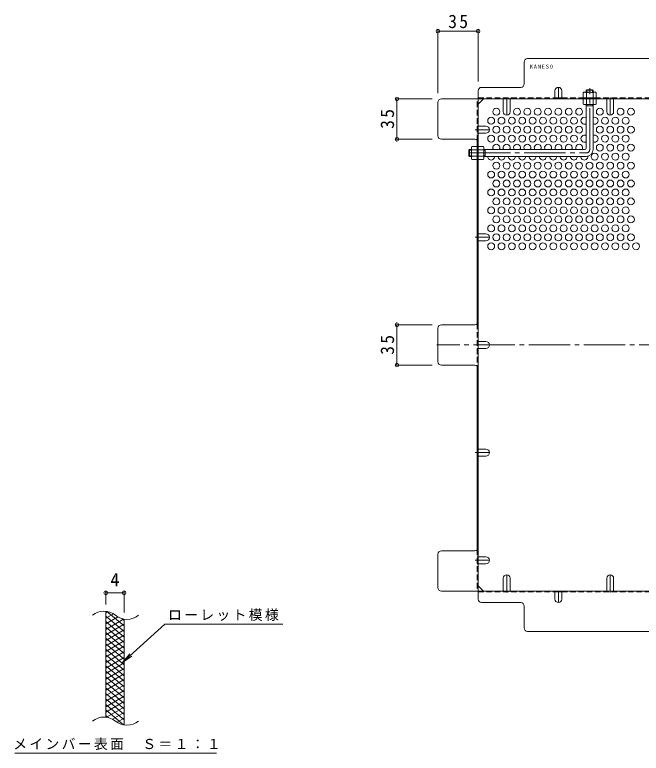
# Model space of a CAD drawing. Units: millimetres at full size, sheet at 1:4, with parts at other scales. Extents: x -887 to 1015, y -780 to 740.
# Drawn here: x -182 to 363, y -12 to 630 of the extents above; entities that cross this region are included whole.
import ezdxf
from ezdxf.enums import TextEntityAlignment as Align

# ---------------------------------------------------------------- set-up
doc = ezdxf.new("R2010")
doc.units = ezdxf.units.MM
doc.header["$LTSCALE"] = 4
doc.header["$PDMODE"] = 32
doc.header["$PDSIZE"] = 3.2
for name, pattern in [('CHAIN1', [8, 5, -1, 1, -1]), ('CHAIN2', [12, 9, -1, 1, -1]), ('DASHED1', [1.8, 1.2, -0.6])]:
    doc.linetypes.add(name, pattern=pattern)
for name, color, linetype, lineweight in [('A-4_その他', 7, 'Continuous', 9), ('A-5_文字', 7, 'Continuous', 9), ('A-6_寸法', 2, 'Continuous', 9), ('A-7_ハッチ', 2, 'Continuous', 9), ('A-8_記号', 2, 'Continuous', 9), ('A-B_ﾊｯﾁ', 2, 'Continuous', 9), ('F-2_F-2ﾚｲﾔ', 3, 'Continuous', 9), ('F-4_F-4ﾚｲﾔ', 7, 'Continuous', 9), ('F-5_F-5ﾚｲﾔ', 7, 'Continuous', 9), ('F-9_F-9ﾚｲﾔ', 6, 'Continuous', 9)]:
    doc.layers.add(name, color=color, linetype=linetype, lineweight=lineweight)
doc.styles.add('ＭＳ ゴシック', font='')
doc.styles.get('ＭＳ ゴシック').set_extended_font_data('MS Gothic')

msp = doc.modelspace()

# ---------------------------------------------------------------- linework, layer by layer
at = {"layer": 'A-4_その他'}
for p, q in [((185.79, 617.078), (185.79, 561.966)), ((220.793, 617.078), (220.793, 571.966)), ((220.793, 615.878), (185.79, 615.878)), ((149.019, 556.966), (180.79, 556.966)), ((150.219, 556.966), (150.219, 521.965)), ((149.019, 521.965), (180.79, 521.965)), ((149.019, 360.663), (180.79, 360.663)), ((150.219, 360.663), (150.219, 325.662)), ((149.019, 325.662), (180.79, 325.662))]:
    msp.add_line(p, q, dxfattribs=at)
for p in [(185.79, 615.878), (220.793, 615.878), (150.219, 556.966), (150.219, 521.965), (150.219, 360.663), (150.219, 325.662)]:
    msp.add_point(p, dxfattribs=at)
at = {"layer": 'A-6_寸法'}
for centre in [(236.593, 545.812), (254.593, 545.812), (263.593, 545.812), (272.593, 545.812), (281.593, 545.812), (290.593, 545.812), (299.593, 545.812), (308.593, 545.812), (326.593, 545.812), (344.593, 545.812), (353.593, 545.812), (232.093, 538.018), (241.093, 538.018), (250.093, 538.018), (259.093, 538.018), (268.093, 538.018), (277.093, 538.018), (286.093, 538.018), (295.093, 538.018), (304.093, 538.018), (331.093, 538.018), (340.093, 538.018), (349.093, 538.018), (236.593, 530.224), (245.593, 530.224), (254.593, 530.224), (263.593, 530.224), (272.593, 530.224), (281.593, 530.224), (290.593, 530.224), (299.593, 530.224), (308.593, 530.224), (326.593, 530.224), (335.593, 530.224), (344.593, 530.224), (353.593, 530.224), (232.093, 522.429), (241.093, 522.429), (250.093, 522.429), (259.093, 522.429), (268.093, 522.429), (277.093, 522.429), (286.093, 522.429), (295.093, 522.429), (304.093, 522.429), (331.093, 522.429), (340.093, 522.429), (349.093, 522.429), (326.593, 514.635), (335.593, 514.635), (344.593, 514.635), (353.593, 514.635), (322.093, 506.841), (331.093, 506.841), (340.093, 506.841), (349.093, 506.841), (236.593, 499.047), (245.593, 499.047), (254.593, 499.047), (263.593, 499.047), (272.593, 499.047), (281.593, 499.047), (290.593, 499.047), (299.593, 499.047), (308.593, 499.047), (317.593, 499.047), (326.593, 499.047), (335.593, 499.047), (344.593, 499.047), (353.593, 499.047), (232.093, 491.252), (241.093, 491.252), (250.093, 491.252), (259.093, 491.252), (268.093, 491.252), (277.093, 491.252), (286.093, 491.252), (295.093, 491.252), (304.093, 491.252), (313.093, 491.252), (322.093, 491.252), (331.093, 491.252), (340.093, 491.252), (349.093, 491.252), (236.593, 483.458), (245.593, 483.458), (254.593, 483.458), (263.593, 483.458), (272.593, 483.458), (281.593, 483.458), (290.593, 483.458), (299.593, 483.458), (308.593, 483.458), (317.593, 483.458), (326.593, 483.458), (335.593, 483.458), (344.593, 483.458), (353.593, 483.458), (232.093, 475.664), (241.093, 475.664), (250.093, 475.664), (259.093, 475.664), (268.093, 475.664), (277.093, 475.664), (286.093, 475.664), (295.093, 475.664), (304.093, 475.664), (313.093, 475.664), (322.093, 475.664), (331.093, 475.664), (340.093, 475.664), (349.093, 475.664), (236.593, 467.87), (245.593, 467.87), (254.593, 467.87), (263.593, 467.87), (272.593, 467.87), (281.593, 467.87), (290.593, 467.87), (299.593, 467.87), (308.593, 467.87), (317.593, 467.87), (326.593, 467.87), (335.593, 467.87), (344.593, 467.87), (353.593, 467.87), (232.093, 460.076), (241.093, 460.076), (250.093, 460.076), (259.093, 460.076), (268.093, 460.076), (277.093, 460.076), (286.093, 460.076), (295.093, 460.076), (304.093, 460.076), (313.093, 460.076), (322.093, 460.076), (331.093, 460.076), (340.093, 460.076), (349.093, 460.076), (236.593, 452.281), (245.593, 452.281), (254.593, 452.281), (263.593, 452.281), (272.593, 452.281), (281.593, 452.281), (290.593, 452.281), (299.593, 452.281), (308.593, 452.281), (317.593, 452.281), (326.593, 452.281), (335.593, 452.281), (344.593, 452.281), (353.593, 452.281), (232.093, 444.487), (241.093, 444.487), (250.093, 444.487), (259.093, 444.487), (268.093, 444.487), (277.093, 444.487), (286.093, 444.487), (295.093, 444.487), (304.093, 444.487), (313.093, 444.487), (322.093, 444.487), (331.093, 444.487), (340.093, 444.487), (349.093, 444.487), (236.593, 436.693), (245.593, 436.693), (254.593, 436.693), (263.593, 436.693), (272.593, 436.693), (281.593, 436.693), (290.593, 436.693), (299.593, 436.693), (308.593, 436.693), (317.593, 436.693), (326.593, 436.693), (335.593, 436.693), (344.593, 436.693), (353.593, 436.693), (232.093, 428.899), (241.093, 428.899), (250.093, 428.899), (259.093, 428.899), (268.093, 428.899), (277.093, 428.899), (286.093, 428.899), (295.093, 428.899), (304.093, 428.899), (313.093, 428.899), (322.093, 428.899), (331.093, 428.899), (340.093, 428.899), (349.093, 428.899), (358.093, 428.899)]:
    msp.add_circle(centre, 3, dxfattribs=at)
for centre, start, end in [((317.593, 545.812), 158.96053, 201.03947), ((313.093, 538.018), 55.48189, 304.51811), ((322.093, 538.018), 244.32071, 115.67929), ((317.593, 530.224), 158.96053, 201.03947), ((313.093, 522.429), 55.48189, 304.51811), ((322.093, 522.429), 244.32071, 115.67929), ((236.593, 514.635), 326.18508, 213.81492), ((245.593, 514.635), 326.18508, 213.81492), ((254.593, 514.635), 326.18508, 213.81492), ((263.593, 514.635), 326.18508, 213.81492), ((272.593, 514.635), 326.18508, 213.81492), ((281.593, 514.635), 326.18508, 213.81492), ((290.593, 514.635), 326.18508, 213.81492), ((299.593, 514.635), 326.18508, 213.81492), ((308.593, 514.635), 326.18508, 213.81492), ((317.593, 514.635), 158.96053, 194.11906), ((232.093, 506.841), 177.61786, 2.38214), ((241.093, 506.841), 177.61786, 2.38214), ((250.093, 506.841), 177.61786, 2.38214), ((259.093, 506.841), 177.61786, 2.38214), ((268.093, 506.841), 177.61786, 2.38214), ((277.093, 506.841), 177.61786, 2.38214), ((286.093, 506.841), 177.61786, 2.38214), ((295.093, 506.841), 177.61786, 2.38214), ((304.093, 506.841), 177.61786, 2.38214), ((313.093, 506.841), 177.61786, 5.06075)]:
    msp.add_arc(centre, 3, start, end, dxfattribs=at)
at = {"layer": 'A-7_ハッチ'}
for p, q in [((605.392, 591.966), (263.794, 591.966)), ((260.794, 569.966), (260.794, 588.966)), ((223.793, 566.966), (257.794, 566.966)), ((220.793, 563.966), (220.793, 122.359)), ((185.79, 524.965), (185.79, 553.966)), ((188.79, 556.966), (680.397, 556.966)), ((220.793, 552.353), (225.405, 556.966)), ((287.593, 557.766), (293.593, 557.766)), ((217.793, 521.965), (188.79, 521.965)), ((219.993, 521.004), (219.993, 361.623)), ((217.793, 360.663), (188.79, 360.663)), ((185.79, 328.662), (185.79, 357.663)), ((217.793, 325.662), (188.79, 325.662)), ((219.993, 165.32), (219.993, 324.701)), ((185.79, 132.359), (185.79, 161.36)), ((217.793, 164.36), (188.79, 164.36)), ((188.79, 129.359), (680.397, 129.359)), ((225.405, 129.359), (220.793, 133.971)), ((287.593, 128.559), (293.593, 128.559)), ((257.794, 119.359), (223.793, 119.359)), ((260.794, 116.359), (260.794, 97.359)), ((263.794, 94.359), (605.392, 94.359))]:
    msp.add_line(p, q, dxfattribs=at)
at = {"layer": 'A-7_ハッチ', "linetype": 'DASHED1'}
for p, q in [((219.993, 521.004), (219.993, 556.966)), ((220.793, 557.766), (287.593, 557.766)), ((242.593, 556.966), (242.593, 557.766)), ((248.593, 556.966), (248.593, 557.766)), ((293.593, 557.766), (382.093, 557.766)), ((314.793, 556.966), (314.793, 557.766)), ((332.593, 556.966), (332.593, 557.766)), ((338.593, 556.966), (338.593, 557.766)), ((220.793, 533.224), (219.993, 533.224)), ((220.793, 527.224), (219.993, 527.224)), ((219.993, 513.166), (220.793, 513.166)), ((219.993, 506.966), (220.793, 506.966)), ((220.793, 439.693), (219.993, 439.693)), ((220.793, 433.693), (219.993, 433.693)), ((219.993, 361.623), (219.993, 324.701)), ((220.793, 346.162), (219.993, 346.162)), ((220.793, 340.162), (219.993, 340.162)), ((220.793, 282.808), (219.993, 282.808)), ((220.793, 278.808), (219.993, 278.808)), ((220.793, 252.631), (219.993, 252.631)), ((220.793, 246.631), (219.993, 246.631)), ((219.993, 165.32), (219.993, 129.354)), ((220.793, 159.101), (219.993, 159.101)), ((220.793, 153.101), (219.993, 153.101)), ((220.793, 128.559), (287.593, 128.559)), ((242.593, 129.359), (242.593, 128.559)), ((248.593, 129.359), (248.593, 128.559)), ((293.593, 128.559), (382.093, 128.559)), ((332.593, 129.359), (332.593, 128.559)), ((338.593, 129.359), (338.593, 128.559))]:
    msp.add_line(p, q, dxfattribs=at)
at = {"layer": 'A-7_ハッチ', "linetype": 'CHAIN2'}
msp.add_line((684.75, 343.162), (184.868, 343.162), dxfattribs=at)
at = {"layer": 'A-7_ハッチ'}
for centre, start, end in [((263.794, 588.966), 90, 180), ((223.793, 563.966), 90, 180), ((257.794, 569.966), 270, 0), ((188.79, 553.966), 90, 180), ((188.79, 524.965), 180, 270), ((217.793, 518.965), 0, 90), ((188.79, 357.663), 90, 180), ((217.793, 363.663), 270, 0), ((188.79, 328.662), 180, 270), ((217.793, 322.662), 0, 90), ((217.793, 167.36), 270, 0), ((188.79, 161.36), 90, 180), ((188.79, 132.359), 180, 270), ((223.793, 122.359), 180, 270), ((257.794, 116.359), 0, 90), ((263.794, 97.359), 180, 270)]:
    msp.add_arc(centre, 3, start, end, dxfattribs=at)
at = {"layer": 'A-8_記号', "linetype": 'CHAIN1'}
for p, q in [((290.593, 556.966), (290.593, 566.966)), ((245.593, 558.166), (245.593, 542.816)), ((335.593, 558.166), (335.593, 542.816)), ((218.086, 530.224), (230.593, 530.224)), ((218.086, 436.693), (230.593, 436.693)), ((218.086, 343.162), (230.593, 343.162)), ((218.086, 249.631), (230.593, 249.631)), ((218.086, 156.101), (230.593, 156.101)), ((245.593, 128.159), (245.593, 143.509)), ((335.593, 128.159), (335.593, 143.509)), ((290.593, 129.359), (290.593, 119.359))]:
    msp.add_line(p, q, dxfattribs=at)
at = {"layer": 'A-8_記号'}
for p, q in [((287.593, 563.966), (287.593, 556.966)), ((293.593, 563.966), (293.593, 556.966)), ((242.593, 545.816), (242.593, 556.966)), ((248.593, 545.816), (248.593, 556.966)), ((332.593, 545.816), (332.593, 556.966)), ((338.593, 545.816), (338.593, 556.966)), ((227.593, 533.224), (220.793, 533.224)), ((227.593, 527.224), (220.793, 527.224)), ((227.593, 439.693), (220.793, 439.693)), ((227.593, 433.693), (220.793, 433.693)), ((227.593, 346.162), (220.793, 346.162)), ((227.593, 340.162), (220.793, 340.162)), ((227.593, 252.631), (220.793, 252.631)), ((227.593, 246.631), (220.793, 246.631)), ((227.593, 159.101), (220.793, 159.101)), ((227.593, 153.101), (220.793, 153.101)), ((242.593, 140.509), (242.593, 129.359)), ((248.593, 140.509), (248.593, 129.359)), ((332.593, 140.509), (332.593, 129.359)), ((338.593, 140.509), (338.593, 129.359)), ((287.593, 122.359), (287.593, 129.359)), ((293.593, 122.359), (293.593, 129.359))]:
    msp.add_line(p, q, dxfattribs=at)
for centre, start, end in [((290.593, 563.966), 0, 180), ((245.593, 545.816), 180, 0), ((335.593, 545.816), 180, 0), ((227.593, 530.224), 270, 90), ((227.593, 436.693), 270, 90), ((227.593, 343.162), 270, 90), ((227.593, 249.631), 270, 90), ((227.593, 156.101), 270, 90), ((245.593, 140.509), 0, 180), ((335.593, 140.509), 0, 180), ((290.593, 122.359), 180, 0)]:
    msp.add_arc(centre, 3, start, end, dxfattribs=at)
at = {"layer": 'A-B_ﾊｯﾁ', "color": 3, "linetype": 'DASHED1'}
for p, q in [((314.793, 564.466), (315.293, 564.966)), ((320.293, 564.966), (315.293, 564.966)), ((315.293, 562.766), (315.293, 564.966)), ((320.793, 564.466), (320.293, 564.966)), ((320.293, 562.766), (320.293, 564.966)), ((320.793, 564.466), (314.793, 564.466)), ((314.793, 564.466), (314.793, 562.766)), ((320.793, 564.466), (320.793, 562.766))]:
    msp.add_line(p, q, dxfattribs=at)
at = {"layer": 'A-B_ﾊｯﾁ', "color": 3, "linetype": 'CHAIN2'}
for p, q in [((317.793, 512.966), (317.793, 566.198)), ((212.793, 509.966), (314.793, 509.966))]:
    msp.add_line(p, q, dxfattribs=at)
at = {"layer": 'A-B_ﾊｯﾁ', "linetype": 'DASHED1'}
for p, q in [((312.793, 562.766), (312.043, 562.333)), ((312.043, 557.766), (312.043, 562.333)), ((312.793, 562.766), (322.793, 562.766)), ((314.93, 562.333), (314.93, 557.766)), ((320.656, 562.333), (320.656, 557.766)), ((322.793, 562.766), (323.543, 562.333)), ((323.543, 557.766), (323.543, 562.333)), ((312.043, 557.766), (323.543, 557.766))]:
    msp.add_line(p, q, dxfattribs=at)
at = {"layer": 'A-B_ﾊｯﾁ'}
for p, q in [((323.543, 556.966), (312.043, 556.966)), ((312.043, 556.966), (312.043, 552.399)), ((312.793, 551.966), (312.043, 552.399)), ((322.793, 551.966), (312.793, 551.966)), ((314.93, 552.399), (314.93, 556.966)), ((320.656, 552.399), (320.656, 556.966)), ((322.793, 551.966), (323.543, 552.399)), ((323.543, 556.966), (323.543, 552.399)), ((214.993, 514.966), (215.426, 515.716)), ((214.993, 514.966), (214.993, 504.966)), ((219.993, 515.716), (215.426, 515.716)), ((219.993, 515.716), (219.993, 504.216)), ((220.793, 515.716), (220.793, 504.216)), ((220.793, 515.716), (225.36, 515.716)), ((225.793, 514.966), (225.36, 515.716)), ((225.793, 514.966), (225.793, 504.966)), ((215.426, 512.829), (219.993, 512.829)), ((215.426, 507.102), (219.993, 507.102)), ((225.36, 512.829), (220.793, 512.829)), ((225.36, 507.102), (220.793, 507.102)), ((214.993, 504.966), (215.426, 504.216)), ((219.993, 504.216), (215.426, 504.216)), ((220.793, 504.216), (225.36, 504.216)), ((225.793, 504.966), (225.36, 504.216))]:
    msp.add_line(p, q, dxfattribs=at)
at = {"layer": 'A-B_ﾊｯﾁ', "color": 3}
for p, q in [((314.793, 514.466), (314.793, 551.966)), ((315.293, 550.966), (315.293, 551.966)), ((320.293, 550.966), (320.293, 551.966)), ((320.793, 512.966), (320.793, 551.966)), ((320.793, 550.966), (314.793, 550.966)), ((213.293, 512.966), (212.793, 512.466)), ((212.793, 512.466), (212.793, 507.466)), ((214.993, 512.466), (212.793, 512.466)), ((213.293, 506.966), (212.793, 507.466)), ((214.993, 507.466), (212.793, 507.466)), ((213.293, 512.966), (213.293, 506.966)), ((213.293, 512.966), (214.993, 512.966)), ((213.293, 506.966), (214.993, 506.966)), ((225.793, 512.966), (313.293, 512.966)), ((226.793, 512.466), (225.793, 512.466)), ((226.793, 507.466), (225.793, 507.466)), ((225.793, 506.966), (314.793, 506.966)), ((226.793, 512.966), (226.793, 506.966))]:
    msp.add_line(p, q, dxfattribs=at)
at = {"layer": 'A-B_ﾊｯﾁ', "linetype": 'DASHED1'}
for centre, radius, start, end in [((313.688, 559.484), 3.29, 93.92075, 120), ((313.453, 560.031), 2.735, 57.31491, 89.78969), ((317.793, 553.083), 9.683, 72.79973, 107.20026), ((322.133, 560.031), 2.735, 90.2103, 122.68507), ((321.898, 559.484), 3.29, 59.99998, 86.07924)]:
    msp.add_arc(centre, radius, start, end, dxfattribs=at)
at = {"layer": 'A-B_ﾊｯﾁ'}
for centre, radius, start, end in [((313.688, 555.248), 3.29, 239.99998, 266.07924), ((313.453, 554.7), 2.735, 270.2103, 302.68507), ((317.793, 561.648), 9.683, 252.79973, 287.20026), ((322.133, 554.7), 2.735, 237.31491, 269.78969), ((321.898, 555.248), 3.29, 273.92075, 300), ((218.275, 514.071), 3.29, 150, 176.07925), ((217.728, 514.306), 2.735, 180.21031, 212.68509), ((222.511, 514.071), 3.29, 3.92075, 30), ((223.058, 514.306), 2.735, 327.31491, 359.78969), ((224.676, 509.966), 9.683, 162.79974, 197.20027), ((217.728, 505.626), 2.735, 147.31493, 179.7897), ((223.058, 505.626), 2.735, 0.2103, 32.68507), ((216.111, 509.966), 9.683, 342.79973, 17.20026), ((218.275, 505.86), 3.29, 183.92076, 210.00002), ((222.511, 505.86), 3.29, 329.99998, 356.07924)]:
    msp.add_arc(centre, radius, start, end, dxfattribs=at)
at = {"layer": 'A-B_ﾊｯﾁ', "color": 3}
for centre, radius in [((313.293, 514.466), 1.5), ((314.793, 512.966), 6)]:
    msp.add_arc(centre, radius, 270, 0, dxfattribs=at)
at = {"layer": 'A-B_ﾊｯﾁ', "color": 3, "linetype": 'CHAIN2'}
msp.add_arc((314.793, 512.966), 3, 270, 0, dxfattribs=at)
at = {"layer": 'F-2_F-2ﾚｲﾔ'}
for p, q in [((-103.027, 19.738), (-103.027, 111.738)), ((-87.028, 12.855), (-87.028, 104.854))]:
    msp.add_line(p, q, dxfattribs=at)
for centre, start, end in [((-104.614, 96.037), 50.82628, 129.17371), ((-84.546, 120.666), 230.82628, 309.17371), ((-104.614, 4.037), 50.82628, 129.17371), ((-84.546, 28.666), 230.82628, 309.17371)]:
    msp.add_arc(centre, 15.885, start, end, dxfattribs=at)
at = {"layer": 'F-4_F-4ﾚｲﾔ'}
for p, q in [((-103.027, 117.738), (-103.027, 129.03)), ((-87.028, 110.854), (-87.028, 129.03)), ((-103.027, 127.83), (-87.028, 127.83))]:
    msp.add_line(p, q, dxfattribs=at)
for p in [(-103.027, 127.83), (-87.028, 127.83)]:
    msp.add_point(p, dxfattribs=at)
at = {"layer": 'F-5_F-5ﾚｲﾔ'}
for p, q in [((-51.701, 100.497), (50.83, 100.497)), ((-88.49, 67.245), (-80.26, 72.925)), ((-182.078, -11.529), (-6.864, -11.529))]:
    msp.add_line(p, q, dxfattribs=at)
msp.add_lwpolyline([(-51.701, 100.497), (-88.49, 67.245), (-82.011, 74.861)], dxfattribs=at)
at = {"layer": 'F-9_F-9ﾚｲﾔ'}
for p, q in [((-101.214, 111.554), (-103.027, 110.507)), ((-96.316, 109.582), (-103.027, 105.707)), ((-87.028, 99.011), (-102.194, 111.737)), ((-87.028, 94.211), (-103.027, 107.636)), ((-92.559, 106.951), (-103.027, 100.907)), ((-87.517, 105.062), (-103.027, 96.107)), ((-87.028, 89.411), (-103.027, 102.836)), ((-87.028, 103.811), (-88.914, 105.394)), ((-87.028, 100.545), (-103.027, 91.307)), ((-87.028, 84.611), (-103.027, 98.036)), ((-87.028, 95.745), (-103.027, 86.507)), ((-87.028, 79.811), (-103.027, 93.236)), ((-87.028, 90.945), (-103.027, 81.707)), ((-87.028, 75.011), (-103.027, 88.436)), ((-87.028, 86.145), (-103.027, 76.907)), ((-87.028, 70.211), (-103.027, 83.636)), ((-87.028, 81.345), (-103.027, 72.107)), ((-87.028, 65.411), (-103.027, 78.836)), ((-87.028, 76.545), (-103.027, 67.307)), ((-87.028, 60.611), (-103.027, 74.036)), ((-87.028, 71.745), (-103.027, 62.507)), ((-87.028, 55.811), (-103.027, 69.236)), ((-87.028, 66.945), (-103.027, 57.707)), ((-87.028, 51.011), (-103.027, 64.436)), ((-87.028, 62.145), (-103.027, 52.907)), ((-87.028, 46.211), (-103.027, 59.636)), ((-87.028, 57.345), (-103.027, 48.107)), ((-87.028, 41.411), (-103.027, 54.836)), ((-87.028, 52.545), (-103.027, 43.307)), ((-87.028, 36.611), (-103.027, 50.036)), ((-87.028, 47.745), (-103.027, 38.507)), ((-87.028, 31.811), (-103.027, 45.236)), ((-87.028, 42.945), (-103.027, 33.707)), ((-87.028, 27.011), (-103.027, 40.436)), ((-87.028, 38.145), (-103.027, 28.907)), ((-87.028, 22.211), (-103.027, 35.636)), ((-87.028, 33.345), (-103.027, 24.107)), ((-87.028, 17.411), (-103.027, 30.836)), ((-87.579, 13.074), (-103.027, 26.036)), ((-87.028, 28.545), (-102.265, 19.748)), ((-100.951, 19.494), (-103.027, 21.236)), ((-87.028, 23.745), (-97.008, 17.983)), ((-87.028, 18.945), (-93.229, 15.365)), ((-87.028, 14.145), (-88.516, 13.286))]:
    msp.add_line(p, q, dxfattribs=at)

# ---------------------------------------------------------------- texts
at = {"layer": 'A-4_その他', "color": 2, "insert": (194.791, 618.278), "char_height": 11.73, "attachment_point": 7, "style": 'ＭＳ ゴシック'}
msp.add_mtext('\\T1.27;\\W0.95;35', dxfattribs=at)
at = {"layer": 'A-4_その他', "color": 2, "char_height": 11.73, "attachment_point": 7, "rotation": 90, "style": 'ＭＳ ゴシック'}
for insert in [(147.819, 530.965), (147.819, 334.662)]:
    msp.add_mtext('\\T1.27;\\W0.95;35', dxfattribs=dict(at, insert=insert))
at = {"layer": 'A-5_文字', "color": 6, "insert": (265.819, 583.166), "char_height": 3.519, "attachment_point": 7, "style": 'ＭＳ ゴシック'}
msp.add_mtext('\\T1.34;\\W0.9;KANESO', dxfattribs=at)
at = {"layer": 'F-4_F-4ﾚｲﾔ', "color": 2, "style": 'ＭＳ ゴシック'}
msp.add_text('4', height=11.73, dxfattribs=at).set_placement((-99.027, 129.829), align=Align.BOTTOM_LEFT)
at = {"layer": 'F-5_F-5ﾚｲﾔ', "char_height": 8.798, "attachment_point": 7, "style": 'ＭＳ ゴシック'}
for s, insert in [('\\T1.17;ローレット模様', (-48.871, 103.327)), ('\\T1.17;メインバー表面\u3000Ｓ＝１：１', (-183.502, -8.849))]:
    msp.add_mtext(s, dxfattribs=dict(at, insert=insert))

doc.saveas('drawing.dxf')
